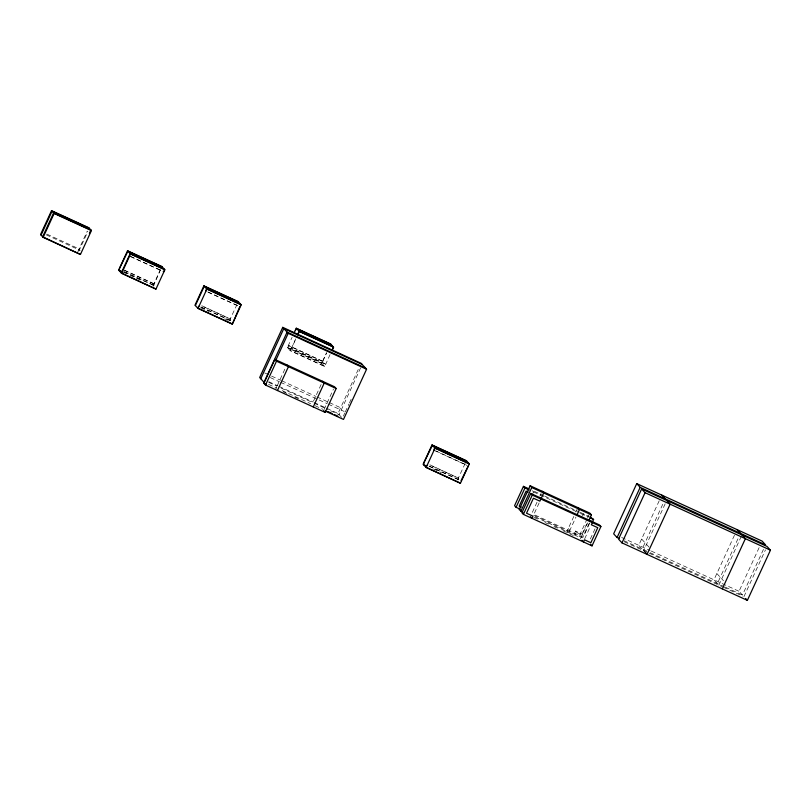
<?xml version="1.0" encoding="UTF-8"?>
<svg xmlns="http://www.w3.org/2000/svg" width="811" height="811" viewBox="0 0 811 811"><rect width="100%" height="100%" fill="white"/><g stroke="black" fill="none" stroke-linecap="round" stroke-linejoin="round"><path stroke-width="0.61" stroke-dasharray="4.05 3.04" d="M77.836 251.613L87.253 231.145M78.819 251.187L87.821 231.601M152.965 285.817L160.284 269.911M153.34 286.232L160.466 269.83M229.31 320.903L236.812 304.906M330.036 354.62L324.704 366.521L290.389 350.788L287.388 347.524L292.092 337.295M288.746 345.79L287.763 347.929L322.079 363.663L323.062 361.524L288.463 345.476L323.062 361.524M290.997 348.233L290.014 350.382L324.329 366.116L325.312 363.967L290.997 348.233L325.312 363.967M291.281 348.537L295.721 338.886M290.389 350.788L296.137 338.288M275.831 388.763L276.744 386.776M277.2 385.772L285.796 367.079M324.704 366.521L321.703 363.257L326.407 353.028M322.778 361.209L326.732 352.633M313.502 401.09L321.592 383.491M324.076 409.504L333.493 389.037M341.573 417.341L338.015 413.458L358.999 367.839M360.642 367.849L339.11 414.654L326.62 408.926M343.357 416.144L344.807 413.002M345.283 411.958L348.912 404.081M349.429 402.955L352.015 397.319M457.434 479.98L465.423 462.919M532.543 494.061L533.526 491.922L532.026 490.29L543.471 495.531M537.014 502.222L532.462 512.116L534.094 513.89L539.153 502.891M540.045 495.622L541.059 493.423M573.823 516.435L566.889 531.509L568.511 533.283L575.952 517.104M575.84 512.035L577.868 507.635M575.607 531.053L574.624 533.202L576.124 534.834L577.108 532.685L575.607 531.053L582.045 534.003L583.545 535.635L589.465 522.76M582.521 516.029L583.504 513.89L585.005 515.522M587.184 518.787L578.821 536.983L534.449 516.637M587.711 517.651L589.273 514.245M582.045 534.003L587.468 522.203M580.443 538.757L587.772 522.842M589.475 523.5L583.2 537.135L534.581 514.843M584.701 538.768L590.449 526.268M590.357 538.95L595.294 528.225M659.221 500.752L638.733 545.306L642.15 549.037L663.165 503.357M665.162 503.834L643.63 550.649L645.343 552.514M734.452 535.24L713.964 579.804L717.39 583.525L738.395 537.845M718.86 585.136L741.426 536.071M763.445 549.402L742.46 595.021L739.044 591.3L759.501 546.817M743.94 596.632L765.452 549.868M130.318 256.296L162.342 270.986M130.591 256.6L163.771 271.817M207.798 291.899L238.687 306.061M208.082 292.213L237.826 305.848M46.967 234.176L79.731 249.19M124.306 270.144L154.049 283.779M124.59 270.448L154.323 284.083M201.797 305.747L230.669 319.159L202.081 306.051M46.268 234.835L80.167 250.376M124.549 271.847L155.438 286.009M200.895 306.923L230.638 320.558M123.688 271.624L154.566 285.786M201.179 307.237L230.912 320.872M123.221 272.182L128.949 274.807M130.084 275.334L140.384 280.048M200.712 307.785L208.721 311.465M224.738 318.804L228.165 320.375M287.388 347.524L321.703 363.257M544.617 496.058L578.932 511.792M580.078 512.309L588.867 516.343M533.526 491.922L579.287 512.897M580.433 513.424L588.218 516.992M435.923 450.987L466.812 465.149M433.915 450.247L467.095 465.453M264.761 372.969L267.042 374.013M271.584 376.101L280.667 380.258M281.802 380.785L315.874 396.407M317.01 396.924L328.364 402.134M329.509 402.651L341.999 408.379M621.631 537.47L650.128 550.537M651.263 551.054L739.044 591.3M270.327 377.591L279.41 381.758M280.545 382.275L327.117 403.625M328.252 404.152L344.148 411.441M623.912 540.673L648.993 552.169M650.128 552.697L724.223 586.667M725.369 587.184L742.46 595.021M624.257 541.758L648.192 552.737M649.327 553.254L722.287 586.708M723.422 587.225L742.805 596.115M268.735 381.697L277.818 385.864M278.954 386.381L313.026 402.003M314.161 402.53L325.525 407.73M326.661 408.257L338.015 413.458M268.694 382.366L276.642 386.016M281.184 388.094L312.985 402.682M314.121 403.199L325.485 408.409M268.573 384.384L276.531 388.033M282.208 390.638L310.603 403.655M315.144 405.733L323.092 409.383M283.303 391.825L286.709 393.386M294.657 397.035L298.063 398.596M429.921 464.825L458.793 478.247L430.195 465.139M577.108 532.685L583.545 535.635M429.019 466.011L458.762 479.646M429.303 466.315L459.036 479.95M433.409 468.971L441.417 472.641M533.8 515.431L583.626 538.281M533.841 517.388L539.427 519.952M545.022 522.517L548.378 524.058M553.974 526.623L557.329 528.154M562.925 530.718L568.511 533.283M569.596 533.78L575.019 536.274M716.843 573.529L720.269 577.25M721.749 578.861L723.463 580.727M641.613 539.031L645.039 542.762M646.519 544.374L649.084 547.172M568.258 528.529L569.89 530.303"/><path stroke-width="1.22" d="M51.529 210.637L40.55 234.521L43.155 237.359L80.441 254.451L91.43 230.567L88.825 227.729L51.529 210.637L54.144 213.475L91.43 230.567M41.067 235.089L52.056 211.205L89.342 228.296M43.155 237.359L54.144 213.475M89.392 233.304L90.903 230L53.617 212.908L42.638 236.792L80.441 254.451M118.649 270.083L127.53 250.771L161.845 266.505L164.846 269.769L155.965 289.081L121.65 273.348L118.649 270.083L120.94 271.138M121.65 273.348L130.53 254.036L127.53 250.771M203.875 285.847L194.995 305.169L197.996 308.433L232.311 324.167L241.191 304.845L238.191 301.58L203.875 285.847L206.876 289.121L241.191 304.845M195.37 305.575L204.25 286.263L238.566 301.996M197.996 308.433L206.876 289.121M232.311 324.167L239.833 306.588M325.323 411.096L343.499 419.429L366.582 369.238L361.098 363.277L282.735 327.35L259.652 377.531L264.031 382.305L287.114 332.115L365.487 368.042M260.747 378.727L283.83 328.536L362.193 364.463M263.899 383.289L274.878 359.415L334.537 386.766L336.17 388.54L325.181 412.414L265.521 385.063L263.899 383.289L266.069 384.282M275.618 360.682L288.209 333.311L282.735 327.35M265.521 385.063L276.51 361.189L274.878 359.415M294.18 332.753L296.268 328.212L330.584 343.945L333.585 347.209L332.013 350.616M297.698 334.882L299.269 331.476L296.268 328.212M277.453 390.537L288.442 366.653L286.81 364.879M313.249 406.95L324.238 383.066L322.606 381.292M431.999 444.935L423.119 464.247L426.12 467.511L460.435 483.244L469.316 463.933L466.315 460.668L431.999 444.935L435 448.199L469.316 463.933M425.745 467.106L427.012 465.271M426.12 467.511L435 448.199M468.241 465.98L461.043 480.69M528.813 488.81L523.45 486.357L514.569 505.669L516.07 507.301L520.358 509.267M516.07 507.301L524.95 487.989L523.45 486.357M588.816 520.561L591.432 514.873L589.8 513.11L530.141 485.748L519.152 509.632L522.953 512.4M520.784 511.406L531.773 487.523L530.141 485.748M530.779 493.453L521.899 512.765L523.399 514.397L592.03 545.864L600.91 526.542L599.41 524.91L530.779 493.453L532.28 495.085L600.91 526.542M523.399 514.397L532.28 495.085M541.17 498.491L543.705 492.997L542.072 491.223M576.966 514.904L579.5 509.409L577.868 507.635M592.537 521.726L593.581 519.456L589.942 516.84M636.736 483.62L640.163 487.35L765.543 544.84L762.127 541.109L636.736 483.62L613.653 533.81L617.08 537.541L619.361 538.585M617.08 537.541L640.163 487.35M641.633 488.962L618.55 539.153L621.976 542.873L747.367 600.363L770.45 550.172L767.024 546.442L641.633 488.962L645.059 492.693L770.45 550.172M621.976 542.873L645.059 492.693M722.287 588.867L745.37 538.676L741.943 534.946M162.22 266.91L127.905 251.177L119.734 268.046L119.024 270.499L121.315 271.543M330.959 344.351L296.644 328.617L295.376 330.462M130.53 254.036L164.846 269.769M240.816 304.439L206.501 288.706L205.801 291.159M299.269 331.476L333.585 347.209M288.209 333.311L366.582 369.238M231.936 323.761L197.62 308.028L198.888 306.183M276.51 361.189L336.17 388.54M531.773 487.523L591.432 514.873M466.69 461.074L432.375 445.34L424.204 462.209L423.494 464.662L425.785 465.707M524.95 487.989L529.238 489.956M590.367 517.976L593.581 519.456M468.94 463.527L434.625 447.794L433.915 450.247M528.255 492.095L526.106 491.111L519.202 506.135L521.341 507.118M327.634 411.461L332.175 413.549M334.446 414.583L337.852 416.155M426.89 467.633L460.435 483.244M737.047 529.613L740.473 533.344M661.817 495.126L665.233 498.846M666.713 500.458L670.139 504.189L647.056 554.369L645.343 552.514M745.654 598.498L747.367 600.363M590.834 520.976L592.334 522.608L591.351 524.758L597.778 527.708L590.874 542.731L584.437 539.781L583.454 541.93L581.953 540.298M590.53 544.232L592.03 545.864M539.356 497.386L540.856 499.018L539.873 501.157L533.435 498.207L526.532 513.231L532.959 516.181L531.975 518.33L530.475 516.698M332.5 349.247L333.209 346.804L298.894 331.07L298.184 333.514M323.559 410.64L325.181 412.414M163.771 271.817L164.471 269.364L130.155 253.63L121.275 272.942L155.965 289.081"/></g></svg>
